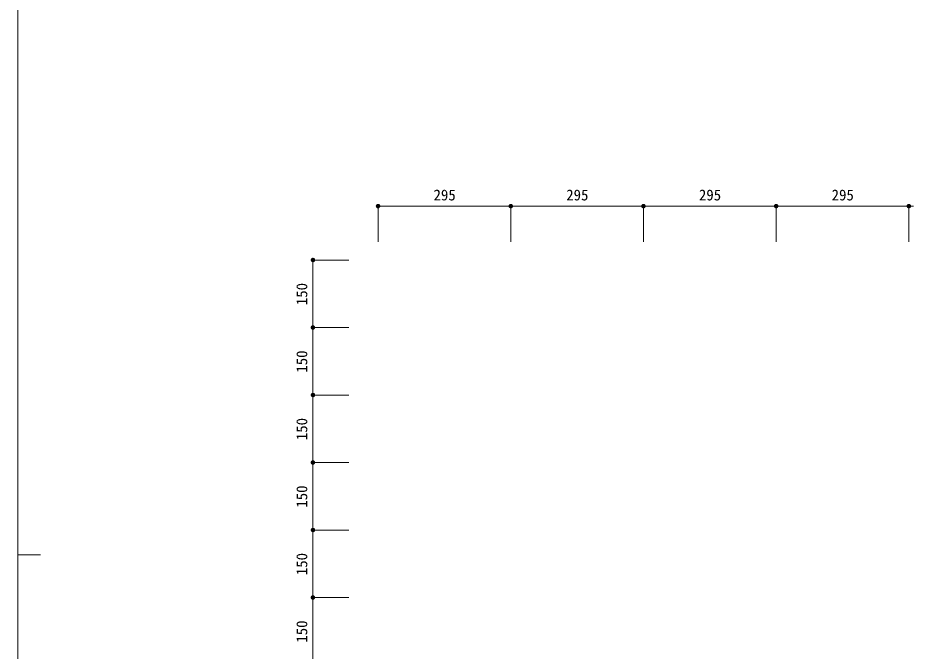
# Model space of a CAD drawing. Units: millimetres, scale not verified. Extents: x -4603 to 4686, y -14667 to 14758.
# Drawn here: x -4504 to -2518, y -7347 to -5940 of the extents above; entities that cross this region are included whole.
import ezdxf
from ezdxf.enums import TextEntityAlignment as Align

# ---------------------------------------------------------------- set-up
doc = ezdxf.new("R2010")
doc.units = ezdxf.units.MM
doc.header["$LTSCALE"] = 6.6
for name, color, linetype, lineweight in [('0-4_0', 7, 'Continuous', 9), ('1-0_0-A12-寸法_目地', 5, 'Continuous', 9), ('1-5_A-C01-補助線(非印刷)', 4, 'Continuous', 9), ('1-B_0-A01-枠A', 4, 'Continuous', 9)]:
    doc.layers.add(name, color=color, linetype=linetype, lineweight=lineweight)
doc.styles.add('ＭＳ ゴシック', font='')
doc.styles.get('ＭＳ ゴシック').set_extended_font_data('MS Gothic')

# ---------------------------------------------------------------- blocks, each defined once
blk = doc.blocks.new('_Dot')
at = {"layer": '0-4_0'}
blk.add_line((-25, 0), (-50, 0), dxfattribs=at)
for points in [[(0, 0), (-25, 0), (-24.8, 3.13)], [(0, 0), (-24.8, -3.13), (-25, 0)], [(0, 0), (-24.8, 3.13), (-24.21, 6.22)], [(0, 0), (-24.21, -6.22), (-24.8, -3.13)], [(0, 0), (-24.21, 6.22), (-23.24, 9.2)], [(0, 0), (-23.24, -9.2), (-24.21, -6.22)], [(0, 0), (-23.24, 9.2), (-21.91, 12.04)], [(0, 0), (-21.91, -12.04), (-23.24, -9.2)], [(0, 0), (-21.91, 12.04), (-20.23, 14.69)], [(0, 0), (-20.23, -14.69), (-21.91, -12.04)], [(0, 0), (-20.23, 14.69), (-18.22, 17.11)], [(0, 0), (-18.22, -17.11), (-20.23, -14.69)], [(0, 0), (-18.22, 17.11), (-15.94, 19.26)], [(0, 0), (-15.94, -19.26), (-18.22, -17.11)], [(0, 0), (-15.94, 19.26), (-13.4, 21.11)], [(0, 0), (-13.4, -21.11), (-15.94, -19.26)], [(0, 0), (-13.4, 21.11), (-10.64, 22.62)], [(0, 0), (-10.64, -22.62), (-13.4, -21.11)], [(0, 0), (-10.64, 22.62), (-7.73, 23.78)], [(0, 0), (-7.73, -23.78), (-10.64, -22.62)], [(0, 0), (-7.73, 23.78), (-4.68, 24.56)], [(0, 0), (-4.68, -24.56), (-7.73, -23.78)], [(0, 0), (-4.68, 24.56), (-1.57, 24.95)], [(0, 0), (-1.57, -24.95), (-4.68, -24.56)], [(0, 0), (-1.57, 24.95), (1.57, 24.95)], [(0, 0), (1.57, -24.95), (-1.57, -24.95)], [(0, 0), (1.57, 24.95), (4.68, 24.56)], [(0, 0), (4.68, 24.56), (7.73, 23.78)], [(0, 0), (7.73, 23.78), (10.64, 22.62)], [(0, 0), (10.64, 22.62), (13.4, 21.11)], [(0, 0), (13.4, 21.11), (15.94, 19.26)], [(0, 0), (15.94, 19.26), (18.22, 17.11)], [(0, 0), (18.22, 17.11), (20.23, 14.69)], [(0, 0), (20.23, 14.69), (21.91, 12.04)], [(0, 0), (21.91, 12.04), (23.24, 9.2)], [(0, 0), (23.24, 9.2), (24.21, 6.22)], [(0, 0), (24.21, 6.22), (24.8, 3.13)], [(0, 0), (24.8, 3.13), (25, 0)], [(0, 0), (4.68, -24.56), (1.57, -24.95)], [(0, 0), (7.73, -23.78), (4.68, -24.56)], [(0, 0), (10.64, -22.62), (7.73, -23.78)], [(0, 0), (13.4, -21.11), (10.64, -22.62)], [(0, 0), (15.94, -19.26), (13.4, -21.11)], [(0, 0), (18.22, -17.11), (15.94, -19.26)], [(0, 0), (20.23, -14.69), (18.22, -17.11)], [(0, 0), (21.91, -12.04), (20.23, -14.69)], [(0, 0), (23.24, -9.2), (21.91, -12.04)], [(0, 0), (24.21, -6.22), (23.24, -9.2)], [(0, 0), (24.8, -3.13), (24.21, -6.22)], [(0, 0), (25, 0), (24.8, -3.13)]]:
    blk.add_solid(points, dxfattribs=at)
blk = doc.blocks.new('A1 waku')
at = {"layer": '1-5_A-C01-補助線(非印刷)'}
blk.add_line((991.67, 8883.33), (1241.67, 8883.33), dxfattribs=at)
at = {"layer": '1-B_0-A01-枠A'}
blk.add_line((991.67, 28783.33), (991.67, 916.67), dxfattribs=at)

msp = doc.modelspace()

# ---------------------------------------------------------------- linework, layer by layer
at = {"layer": '1-0_0-A12-寸法_目地'}
for p, q in [((-3703.35, -6438.028), (-3703.35, -6358.283)), ((-3418.35, -6358.283), (-3693.35, -6358.283)), ((-3408.35, -6438.028), (-3408.35, -6358.283)), ((-3408.35, -6437.995), (-3408.35, -6358.283)), ((-3123.35, -6358.283), (-3398.35, -6358.283)), ((-3113.35, -6438.028), (-3113.35, -6358.283)), ((-3113.35, -6437.995), (-3113.35, -6358.283)), ((-2828.35, -6358.283), (-3103.35, -6358.283)), ((-2818.35, -6438.028), (-2818.35, -6358.283)), ((-2818.35, -6437.995), (-2818.35, -6358.283)), ((-2533.35, -6358.283), (-2808.35, -6358.283)), ((-2523.35, -6438.028), (-2523.35, -6358.283)), ((-2523.35, -6437.995), (-2523.35, -6358.283)), ((-3768.35, -6478.095), (-3848.095, -6478.095)), ((-3848.095, -6488.095), (-3848.095, -6618.095)), ((-3768.35, -6628.095), (-3848.095, -6628.095)), ((-3768.35, -6628.095), (-3848.095, -6628.095)), ((-3848.095, -6638.095), (-3848.095, -6768.095)), ((-3768.35, -6778.095), (-3848.095, -6778.095)), ((-3768.35, -6778.095), (-3848.095, -6778.095)), ((-3848.095, -6788.095), (-3848.095, -6918.095)), ((-3768.35, -6928.095), (-3848.095, -6928.095)), ((-3768.35, -6928.095), (-3848.095, -6928.095)), ((-3848.095, -6938.095), (-3848.095, -7068.095)), ((-3768.35, -7078.095), (-3848.095, -7078.095)), ((-3768.35, -7078.095), (-3848.095, -7078.095)), ((-3848.095, -7088.095), (-3848.095, -7218.095)), ((-3768.35, -7228.095), (-3848.095, -7228.095)), ((-3768.35, -7228.095), (-3848.095, -7228.095)), ((-3848.095, -7238.095), (-3848.095, -7368.095))]:
    msp.add_line(p, q, dxfattribs=at)

# ---------------------------------------------------------------- block references
at = {"layer": '1-0_0-A12-寸法_目地', "xscale": 0.2, "yscale": 0.2}
for p, rotation in [((-3703.35, -6358.283), 180), ((-3408.35, -6358.283), 180), ((-3113.35, -6358.283), 180), ((-2818.35, -6358.283), 180), ((-2523.35, -6358.283), 180), ((-3848.095, -6478.095), 90), ((-3848.095, -6628.095), 270), ((-3848.095, -6628.095), 90), ((-3848.095, -6778.095), 270), ((-3848.095, -6778.095), 90), ((-3848.095, -6928.095), 270), ((-3848.095, -6928.095), 90), ((-3848.095, -7078.095), 270), ((-3848.095, -7078.095), 90), ((-3848.095, -7228.095), 270), ((-3848.095, -7228.095), 90)]:
    msp.add_blockref('_Dot', p, dxfattribs=dict(at, rotation=rotation))
for p in [(-3408.35, -6358.283), (-3113.35, -6358.283), (-2818.35, -6358.283), (-2523.35, -6358.283)]:
    msp.add_blockref('_Dot', p, dxfattribs=at)
at = {"layer": '1-B_0-A01-枠A', "xscale": 0.2, "yscale": 0.2}
msp.add_blockref('A1 waku', (-4702.372, -8910), dxfattribs=at)

# ---------------------------------------------------------------- texts
at = {"layer": '1-0_0-A12-寸法_目地', "style": 'ＭＳ ゴシック'}
for p in [(-3580.034, -6352.914), (-3285.034, -6352.914), (-2990.034, -6352.914), (-2695.034, -6352.914)]:
    msp.add_text('295', height=24.19, dxfattribs=at).set_placement(p, align=Align.BOTTOM_LEFT)
for p in [(-3853.464, -6578.426), (-3853.464, -6728.426), (-3853.464, -6878.426), (-3853.464, -7028.426), (-3853.464, -7178.426), (-3853.464, -7328.426)]:
    msp.add_text('150', height=24.19, rotation=90, dxfattribs=at).set_placement(p, align=Align.BOTTOM_LEFT)

doc.saveas('drawing.dxf')
